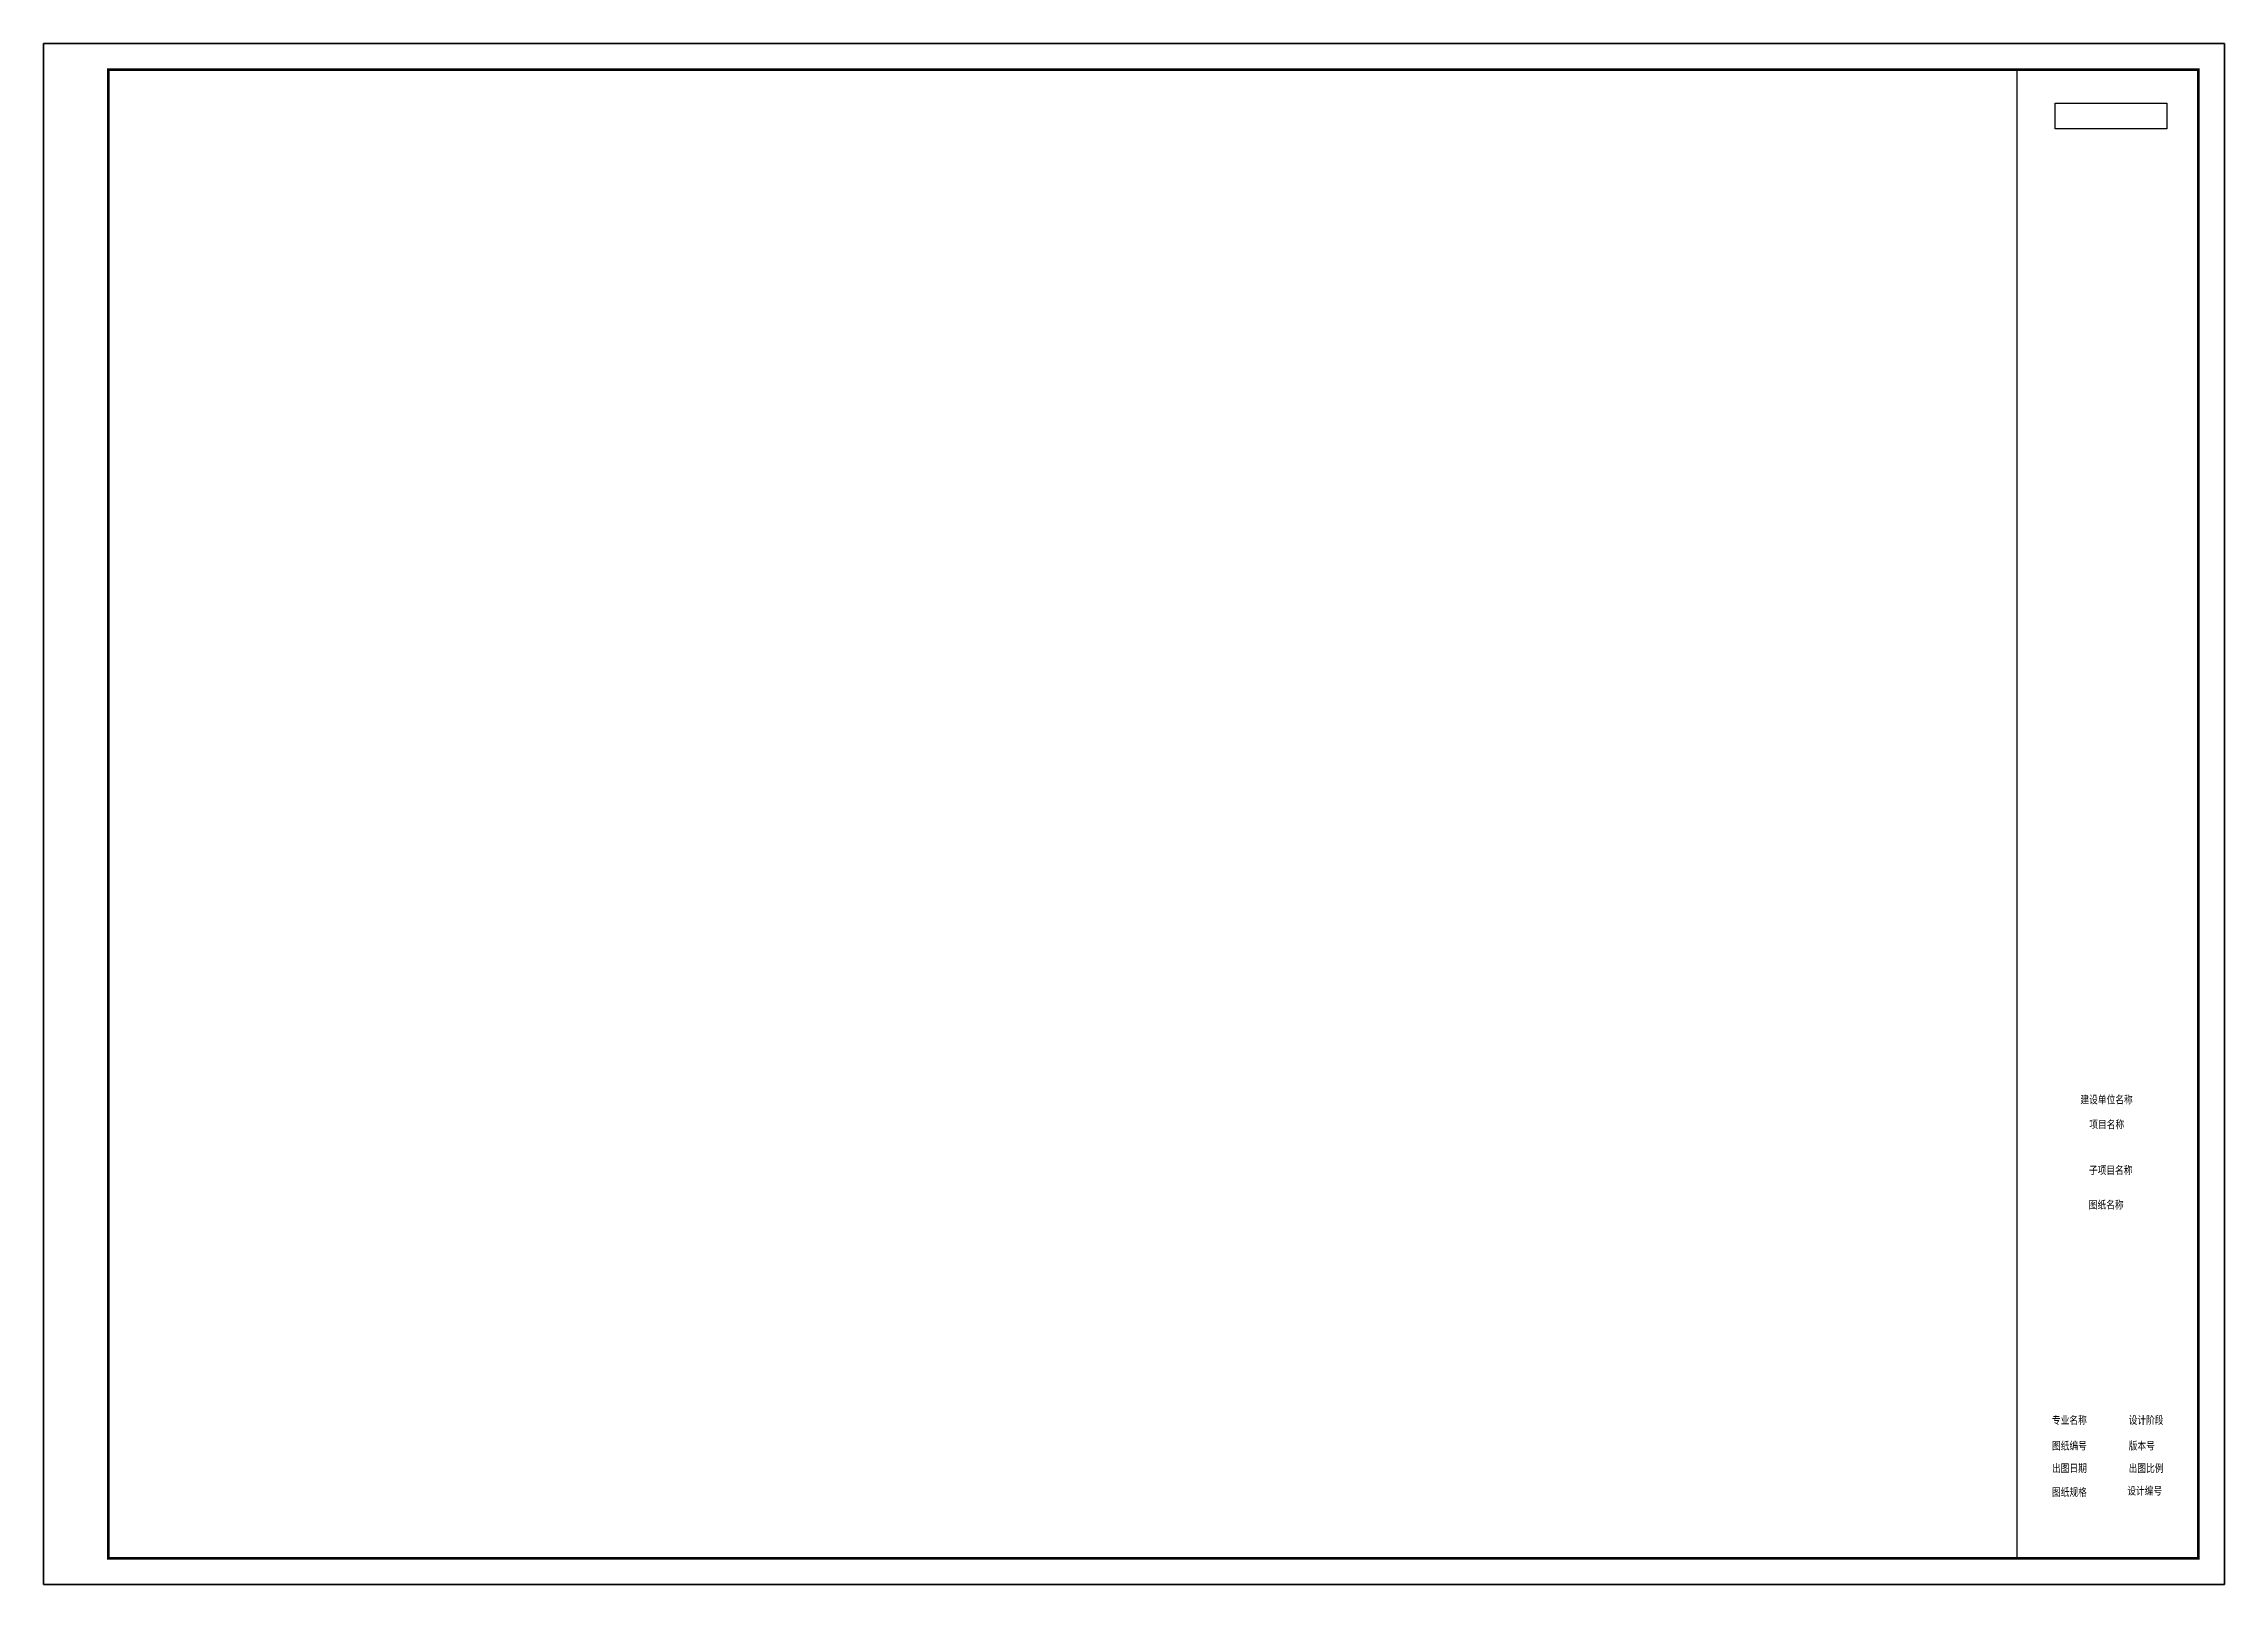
# Model space of a CAD drawing. Extents: x 155929 to 1124874, y 48921 to 424676.
# Drawn here: x 998724 to 1124874, y 48921 to 138021 of the extents above; entities that cross this region are included whole.
import ezdxf
from ezdxf.enums import TextEntityAlignment as Align

# ---------------------------------------------------------------- set-up
doc = ezdxf.new("R2010")
doc.units = 0
doc.header["$LTSCALE"] = 1000
doc.header["$MEASUREMENT"] = 0
for name, color, linetype in [('dy_quyu', 7, 'Continuous'), ('tuqian_neibu_pl', 7, 'Continuous'), ('TWT_TITLE', 7, 'Continuous')]:
    doc.layers.add(name, color=color, linetype=linetype)
doc.styles.add('宋体', font='', dxfattribs={"width": 0.8})
doc.styles.get('宋体').set_extended_font_data('SimSun')

# ---------------------------------------------------------------- blocks, each defined once
blk = doc.blocks.new('A1普通块')
for points in [[(-7000, 0), (0, 0), (0, 57400), (-7000, 57400)], [(-5527, 56102), (-1223, 56102), (-1223, 55121), (-5528, 55121)]]:
    blk.add_lwpolyline(points, close=True)
blk = doc.blocks.new('A1_202511250831')
blk.add_lwpolyline([(83100, 58400), (76100, 58400), (76100, 1000), (83100, 1000)], close=True)
at = {"layer": 'tuqian_neibu_pl'}
blk.add_lwpolyline([(0, 0), (84100, 0), (84100, 59400), (0, 59400)], close=True, dxfattribs=at)
at = {"layer": 'tuqian_neibu_pl', "const_width": 100}
blk.add_lwpolyline([(2500, 1000), (83100, 1000), (83100, 58400), (2500, 58400)], close=True, dxfattribs=at)
at = {"layer": 'TWT_TITLE', "const_width": 80}
blk.add_lwpolyline([(83100, 1000), (83100, 58400)], dxfattribs=at)
blk.add_blockref('A1普通块', (83100, 1000))
at = {"style": '宋体', "width": 0.8}
for tag, p in [('建设单位名称', (79579, 18692)), ('项目名称', (79579, 17737)), ('子项目名称', (79733, 15971)), ('图纸名称', (79571, 14639))]:
    blk.add_attdef(tag, text='', height=300, dxfattribs=at).set_placement(p, align=Align.MIDDLE_CENTER)
for tag, p in [('专业名称', (77452, 6483)), ('设计阶段', (80409, 6483)), ('图纸编号', (77452, 5494)), ('版本号', (80409, 5494)), ('出图日期', (77452, 4628)), ('出图比例', (80409, 4628)), ('图纸规格', (77452, 3706)), ('设计编号', (80355, 3757))]:
    blk.add_attdef(tag, text='', height=300, dxfattribs=at).set_placement(p, align=Align.TOP_LEFT)

msp = doc.modelspace()

# ---------------------------------------------------------------- linework, layer by layer
at = {"layer": 'dy_quyu'}
msp.add_lwpolyline([(998724, 48921), (998724, 138021), (1124874, 138021), (1124874, 48921)], close=True, dxfattribs=at)
msp.add_lwpolyline([(998724, 48921), (998724, 138021), (1124874, 138021), (1124874, 48921)], close=True, dxfattribs=at)

# ---------------------------------------------------------------- block references
ref = msp.add_blockref('A1_202511250831', (998724, 48921), dxfattribs=dict(at, xscale=1.5, yscale=1.5, zscale=1.5))
ref.add_attrib('项目名称_001', '项目名称', (1117062, 75294), dxfattribs={"layer": '0', "height": 450, "style": '宋体', "width": 0.8})
ref.add_attrib('图纸名称_001', '图纸名称', (1117028, 70646), dxfattribs={"layer": '0', "height": 450, "style": '宋体', "width": 0.8})
ref.add_attrib('子项目名称_001', '子项目名称', (1117039, 72645), dxfattribs={"layer": '0', "height": 450, "style": '宋体', "width": 0.8})
ref.add_attrib('建设单位名称_001', '建设单位名称', (1116548, 76726), dxfattribs={"layer": '0', "height": 450, "style": '宋体', "width": 0.8})
ref.add_attrib('专业名称', '专业名称', dxfattribs={"layer": '0', "height": 450, "style": '宋体', "width": 0.8}).set_placement((1114901, 58646), align=Align.TOP_LEFT)
ref.add_attrib('设计阶段', '设计阶段', dxfattribs={"layer": '0', "height": 450, "style": '宋体', "width": 0.8}).set_placement((1119337, 58646), align=Align.TOP_LEFT)
ref.add_attrib('图纸编号', '图纸编号', dxfattribs={"layer": '0', "height": 450, "style": '宋体', "width": 0.8}).set_placement((1114901, 57162), align=Align.TOP_LEFT)
ref.add_attrib('版本号', '版本号', dxfattribs={"layer": '0', "height": 450, "style": '宋体', "width": 0.8}).set_placement((1119337, 57162), align=Align.TOP_LEFT)
ref.add_attrib('出图日期', '出图日期', dxfattribs={"layer": '0', "height": 450, "style": '宋体', "width": 0.8}).set_placement((1114901, 55864), align=Align.TOP_LEFT)
ref.add_attrib('出图比例', '出图比例', dxfattribs={"layer": '0', "height": 450, "style": '宋体', "width": 0.8}).set_placement((1119337, 55864), align=Align.TOP_LEFT)
ref.add_attrib('图纸规格', '图纸规格', dxfattribs={"layer": '0', "height": 450, "style": '宋体', "width": 0.8}).set_placement((1114901, 54481), align=Align.TOP_LEFT)
ref.add_attrib('设计编号', '设计编号', dxfattribs={"layer": '0', "height": 450, "style": '宋体', "width": 0.8}).set_placement((1119257, 54558), align=Align.TOP_LEFT)
ref = msp.add_blockref('A1_202511250831', (998724, 48921), dxfattribs=dict(at, xscale=1.5, yscale=1.5, zscale=1.5))
ref.add_attrib('项目名称_001', '项目名称', (1117062, 75294), dxfattribs={"layer": '0', "height": 450, "style": '宋体', "width": 0.8})
ref.add_attrib('图纸名称_001', '图纸名称', (1117028, 70646), dxfattribs={"layer": '0', "height": 450, "style": '宋体', "width": 0.8})
ref.add_attrib('子项目名称_001', '子项目名称', (1117039, 72645), dxfattribs={"layer": '0', "height": 450, "style": '宋体', "width": 0.8})
ref.add_attrib('建设单位名称_001', '建设单位名称', (1116548, 76726), dxfattribs={"layer": '0', "height": 450, "style": '宋体', "width": 0.8})
ref.add_attrib('专业名称', '专业名称', dxfattribs={"layer": '0', "height": 450, "style": '宋体', "width": 0.8}).set_placement((1114901, 58646), align=Align.TOP_LEFT)
ref.add_attrib('设计阶段', '设计阶段', dxfattribs={"layer": '0', "height": 450, "style": '宋体', "width": 0.8}).set_placement((1119337, 58646), align=Align.TOP_LEFT)
ref.add_attrib('图纸编号', '图纸编号', dxfattribs={"layer": '0', "height": 450, "style": '宋体', "width": 0.8}).set_placement((1114901, 57162), align=Align.TOP_LEFT)
ref.add_attrib('版本号', '版本号', dxfattribs={"layer": '0', "height": 450, "style": '宋体', "width": 0.8}).set_placement((1119337, 57162), align=Align.TOP_LEFT)
ref.add_attrib('出图日期', '出图日期', dxfattribs={"layer": '0', "height": 450, "style": '宋体', "width": 0.8}).set_placement((1114901, 55864), align=Align.TOP_LEFT)
ref.add_attrib('出图比例', '出图比例', dxfattribs={"layer": '0', "height": 450, "style": '宋体', "width": 0.8}).set_placement((1119337, 55864), align=Align.TOP_LEFT)
ref.add_attrib('图纸规格', '图纸规格', dxfattribs={"layer": '0', "height": 450, "style": '宋体', "width": 0.8}).set_placement((1114901, 54481), align=Align.TOP_LEFT)
ref.add_attrib('设计编号', '设计编号', dxfattribs={"layer": '0', "height": 450, "style": '宋体', "width": 0.8}).set_placement((1119257, 54558), align=Align.TOP_LEFT)

doc.saveas('drawing.dxf')
